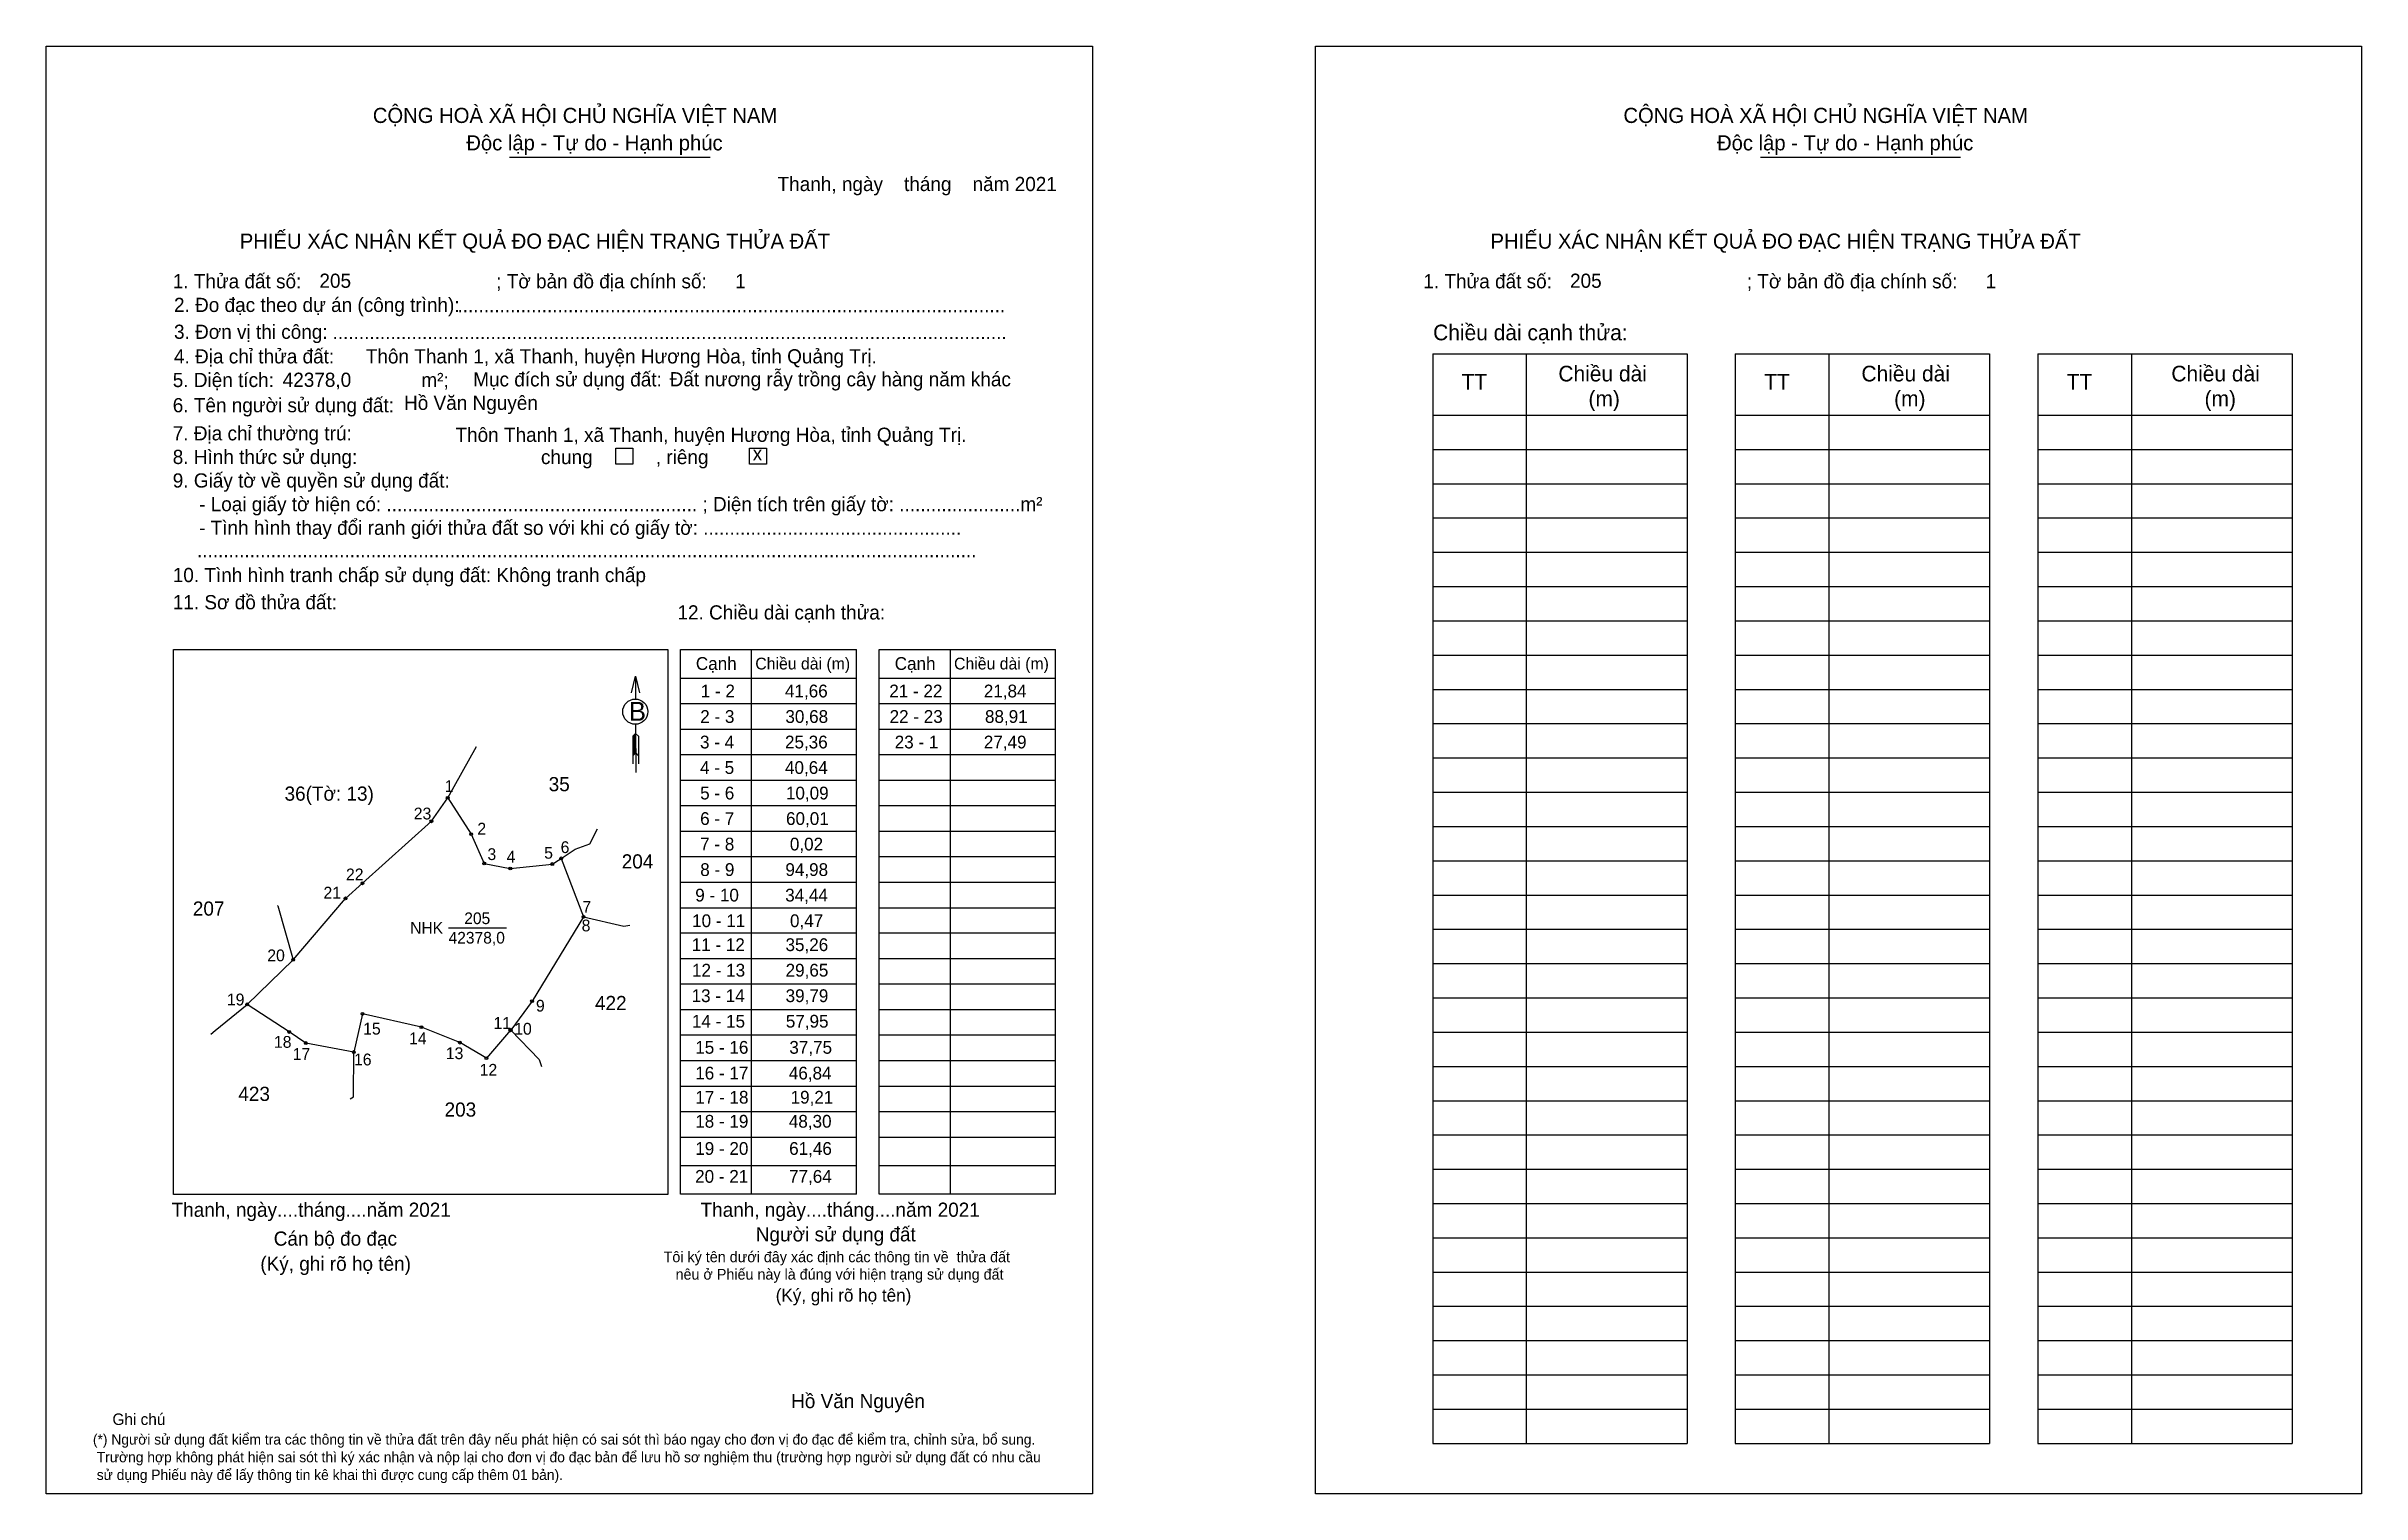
# Model space of a CAD drawing. Extents: x 545348 to 547572, y 1822638 to 1824028.
import ezdxf

# ---------------------------------------------------------------- set-up
doc = ezdxf.new("R2010")
doc.units = 0
for name, color, linetype in [('CanhThua', 7, 'Continuous'), ('kqddKhungInTrang1', 7, 'Continuous'), ('kqddKhungInTrang2', 7, 'Continuous'), ('kqddNoiDung', 7, 'Continuous'), ('kqddTemplate', 7, 'Continuous'), ('Level 1', 7, 'Continuous'), ('MocDinhThua', 7, 'Continuous'), ('NhanDiaChinhThua', 7, 'Continuous'), ('NhanTuCan', 7, 'Continuous'), ('RauThua', 7, 'Continuous'), ('SoHieuDinhThua', 7, 'Continuous')]:
    doc.layers.add(name, color=color, linetype=linetype)

msp = doc.modelspace()

# ---------------------------------------------------------------- linework, layer by layer
at = {"layer": 'CanhThua'}
for p, q in [((545718, 1823283.8), (545733.7, 1823306.4)), ((545733.7, 1823306.4), (545756.2, 1823271.4)), ((545651.9, 1823224.3), (545718, 1823283.8)), ((545756.2, 1823271.4), (545768.9, 1823243.4)), ((545768.9, 1823243.4), (545793.8, 1823238.5)), ((545793.8, 1823238.5), (545834.2, 1823242.8)), ((545834.2, 1823242.8), (545842.7, 1823248.2)), ((545842.7, 1823248.2), (545864.2, 1823192.2)), ((545635.6, 1823209.8), (545651.9, 1823224.3)), ((545585.3, 1823150.7), (545635.6, 1823209.8)), ((545864.2, 1823192.2), (545814.7, 1823111.1)), ((545864.2, 1823192.2), (545864.2, 1823192.2)), ((545541.1, 1823108), (545585.3, 1823150.7)), ((545581.5, 1823081.5), (545541.1, 1823108)), ((545814.7, 1823111.1), (545794.2, 1823083.4)), ((545597.5, 1823070.9), (545581.5, 1823081.5)), ((545651.9, 1823099), (545643.5, 1823062.2)), ((545708.4, 1823086.1), (545651.9, 1823099)), ((545745.3, 1823071.3), (545708.4, 1823086.1)), ((545793.9, 1823083.1), (545770.9, 1823056.3)), ((545794.2, 1823083.4), (545793.9, 1823083.1)), ((545643.5, 1823062.2), (545597.5, 1823070.9)), ((545770.9, 1823056.3), (545745.3, 1823071.3))]:
    msp.add_line(p, q, dxfattribs=at)
at = {"layer": 'kqddKhungInTrang1'}
msp.add_lwpolyline([(545348.1, 1824028), (546353, 1824028), (546353, 1822638.1), (545348.1, 1822638.1)], close=True, dxfattribs=at)
at = {"layer": 'kqddKhungInTrang2'}
msp.add_lwpolyline([(546567.4, 1824028), (547572.2, 1824028), (547572.2, 1822638.1), (546567.4, 1822638.1)], close=True, dxfattribs=at)
at = {"layer": 'kqddTemplate'}
for p, q in [((545793.2, 1823921.6), (545985.7, 1823921.6)), ((546994.6, 1823921.6), (547187, 1823921.6)), ((546679.9, 1823732.7), (546924.2, 1823732.7)), ((546679.9, 1823732.7), (546679.9, 1822686.4)), ((546769.8, 1823732.7), (546769.8, 1822686.4)), ((546924.2, 1823732.7), (546924.2, 1822686.4)), ((546970.5, 1823732.7), (546970.5, 1822686.4)), ((546970.5, 1823732.7), (547214.8, 1823732.7)), ((547060.4, 1823732.7), (547060.4, 1822686.4)), ((547214.8, 1823732.7), (547214.8, 1822686.4)), ((547261.1, 1823732.7), (547261.1, 1822686.4)), ((547261.1, 1823732.7), (547505.5, 1823732.7)), ((547351, 1823732.7), (547351, 1822686.4)), ((547505.5, 1823732.7), (547505.5, 1822686.4)), ((546679.9, 1823673.8), (546924.2, 1823673.8)), ((546970.5, 1823673.8), (547214.8, 1823673.8)), ((547261.1, 1823673.8), (547505.5, 1823673.8)), ((546679.9, 1823640.9), (546924.2, 1823640.9)), ((546970.5, 1823640.9), (547214.8, 1823640.9)), ((547261.1, 1823640.9), (547505.5, 1823640.9)), ((546679.9, 1823608), (546924.2, 1823608)), ((546970.5, 1823608), (547214.8, 1823608)), ((547261.1, 1823608), (547505.5, 1823608)), ((546679.9, 1823575.1), (546924.2, 1823575.1)), ((546970.5, 1823575.1), (547214.8, 1823575.1)), ((547261.1, 1823575.1), (547505.5, 1823575.1)), ((546679.9, 1823542.2), (546924.2, 1823542.2)), ((546970.5, 1823542.2), (547214.8, 1823542.2)), ((547261.1, 1823542.2), (547505.5, 1823542.2)), ((546679.9, 1823509.3), (546924.2, 1823509.3)), ((546970.5, 1823509.3), (547214.8, 1823509.3)), ((547261.1, 1823509.3), (547505.5, 1823509.3)), ((546679.9, 1823476.3), (546924.2, 1823476.3)), ((546970.5, 1823476.3), (547214.8, 1823476.3)), ((547261.1, 1823476.3), (547505.5, 1823476.3)), ((545957.3, 1823448.8), (546126.5, 1823448.8)), ((545957.3, 1822925.8), (545957.3, 1823448.8)), ((546025.3, 1823448.8), (546025.3, 1822925.8)), ((546126.5, 1822925.8), (546126.5, 1823448.8)), ((546148.2, 1823448.8), (546317.5, 1823448.8)), ((546148.2, 1822925.8), (546148.2, 1823448.8)), ((546216.3, 1823448.8), (546216.3, 1822925.8)), ((546317.5, 1822925.8), (546317.5, 1823448.8)), ((546679.9, 1823443.4), (546924.2, 1823443.4)), ((546970.5, 1823443.4), (547214.8, 1823443.4)), ((547261.1, 1823443.4), (547505.5, 1823443.4)), ((545914.1, 1823423.1), (545914.2, 1823401.2)), ((545957.3, 1823421.4), (546126.5, 1823421.4)), ((546148.2, 1823421.4), (546317.5, 1823421.4)), ((545957.3, 1823396.9), (546126.5, 1823396.9)), ((546148.2, 1823396.9), (546317.5, 1823396.9)), ((546679.9, 1823410.5), (546924.2, 1823410.5)), ((546970.5, 1823410.5), (547214.8, 1823410.5)), ((547261.1, 1823410.5), (547505.5, 1823410.5)), ((545914.2, 1823368.2), (545911.4, 1823365.5)), ((545914.2, 1823366.9), (545911.4, 1823364.2)), ((545914.2, 1823377), (545914.3, 1823330.8)), ((545914.2, 1823368.2), (545917.1, 1823365.5)), ((545957.3, 1823372.4), (546126.5, 1823372.4)), ((546148.2, 1823372.4), (546317.5, 1823372.4)), ((546679.9, 1823377.6), (546924.2, 1823377.6)), ((546970.5, 1823377.6), (547214.8, 1823377.6)), ((547261.1, 1823377.6), (547505.5, 1823377.6)), ((545914.2, 1823365.7), (545911.4, 1823363)), ((545911.4, 1823365.5), (545911.4, 1823339)), ((545914.2, 1823364.4), (545911.4, 1823361.7)), ((545914.2, 1823363.2), (545911.4, 1823360.5)), ((545914.2, 1823361.9), (545911.4, 1823359.2)), ((545914.2, 1823360.7), (545911.4, 1823358)), ((545914.2, 1823359.4), (545911.4, 1823356.7)), ((545914.2, 1823358.2), (545911.4, 1823355.5)), ((545914.2, 1823356.9), (545911.4, 1823354.2)), ((545914.2, 1823355.7), (545911.4, 1823352.9)), ((545914.3, 1823354.4), (545911.4, 1823351.7)), ((545914.3, 1823353.1), (545911.4, 1823350.4)), ((545914.3, 1823351.9), (545911.4, 1823349.2)), ((545914.3, 1823350.6), (545911.4, 1823347.9)), ((545914.3, 1823349.4), (545911.4, 1823346.7)), ((545914.3, 1823349.4), (545917.1, 1823346.7)), ((545917.1, 1823365.5), (545917.1, 1823339)), ((545957.3, 1823347.9), (546126.5, 1823347.9)), ((546148.2, 1823347.9), (546317.5, 1823347.9)), ((546679.9, 1823344.7), (546924.2, 1823344.7)), ((546970.5, 1823344.7), (547214.8, 1823344.7)), ((547261.1, 1823344.7), (547505.5, 1823344.7)), ((545957.3, 1823323.4), (546126.5, 1823323.4)), ((546148.2, 1823323.4), (546317.5, 1823323.4)), ((546679.9, 1823311.8), (546924.2, 1823311.8)), ((546970.5, 1823311.8), (547214.8, 1823311.8)), ((547261.1, 1823311.8), (547505.5, 1823311.8)), ((545957.3, 1823298.9), (546126.5, 1823298.9)), ((546148.2, 1823298.9), (546317.5, 1823298.9)), ((546679.9, 1823278.9), (546924.2, 1823278.9)), ((546970.5, 1823278.9), (547214.8, 1823278.9)), ((547261.1, 1823278.9), (547505.5, 1823278.9)), ((545957.3, 1823274.4), (546126.5, 1823274.4)), ((546148.2, 1823274.4), (546317.5, 1823274.4)), ((545957.3, 1823249.9), (546126.5, 1823249.9)), ((546148.2, 1823249.9), (546317.5, 1823249.9)), ((546679.9, 1823245.9), (546924.2, 1823245.9)), ((546970.5, 1823245.9), (547214.8, 1823245.9)), ((547261.1, 1823245.9), (547505.5, 1823245.9)), ((545957.3, 1823225.4), (546126.5, 1823225.4)), ((546148.2, 1823225.4), (546317.5, 1823225.4)), ((546679.9, 1823213), (546924.2, 1823213)), ((546970.5, 1823213), (547214.8, 1823213)), ((547261.1, 1823213), (547505.5, 1823213)), ((545957.3, 1823200.8), (546126.5, 1823200.8)), ((546148.2, 1823200.8), (546317.5, 1823200.8)), ((546126.5, 1823176.3), (545957.3, 1823176.3)), ((546317.5, 1823176.3), (546148.2, 1823176.3)), ((546679.9, 1823180.1), (546924.2, 1823180.1)), ((546970.5, 1823180.1), (547214.8, 1823180.1)), ((547261.1, 1823180.1), (547505.5, 1823180.1)), ((546126.5, 1823151.8), (545957.3, 1823151.8)), ((546317.5, 1823151.8), (546148.2, 1823151.8)), ((546679.9, 1823147.2), (546924.2, 1823147.2)), ((546970.5, 1823147.2), (547214.8, 1823147.2)), ((547261.1, 1823147.2), (547505.5, 1823147.2)), ((546126.5, 1823127.3), (545957.3, 1823127.3)), ((546317.5, 1823127.3), (546148.2, 1823127.3)), ((546126.5, 1823102.8), (545957.3, 1823102.8)), ((546317.5, 1823102.8), (546148.2, 1823102.8)), ((546679.9, 1823114.3), (546924.2, 1823114.3)), ((546970.5, 1823114.3), (547214.8, 1823114.3)), ((547261.1, 1823114.3), (547505.5, 1823114.3)), ((546126.5, 1823078.3), (545957.3, 1823078.3)), ((546317.5, 1823078.3), (546148.2, 1823078.3)), ((546679.9, 1823081.4), (546924.2, 1823081.4)), ((546970.5, 1823081.4), (547214.8, 1823081.4)), ((547261.1, 1823081.4), (547505.5, 1823081.4)), ((546126.5, 1823053.8), (545957.3, 1823053.8)), ((546317.5, 1823053.8), (546148.2, 1823053.8)), ((546679.9, 1823048.5), (546924.2, 1823048.5)), ((546970.5, 1823048.5), (547214.8, 1823048.5)), ((547261.1, 1823048.5), (547505.5, 1823048.5)), ((546126.5, 1823029.3), (545957.3, 1823029.3)), ((546317.5, 1823029.3), (546148.2, 1823029.3)), ((546679.9, 1823015.5), (546924.2, 1823015.5)), ((546970.5, 1823015.5), (547214.8, 1823015.5)), ((547261.1, 1823015.5), (547505.5, 1823015.5)), ((546126.5, 1823004.8), (545957.3, 1823004.8)), ((546317.5, 1823004.8), (546148.2, 1823004.8)), ((546126.5, 1822980.3), (545957.3, 1822980.3)), ((546317.5, 1822980.3), (546148.2, 1822980.3)), ((546679.9, 1822982.6), (546924.2, 1822982.6)), ((546970.5, 1822982.6), (547214.8, 1822982.6)), ((547261.1, 1822982.6), (547505.5, 1822982.6)), ((546126.5, 1822953), (545957.3, 1822953)), ((546317.5, 1822953), (546148.2, 1822953)), ((546679.9, 1822949.7), (546924.2, 1822949.7)), ((546970.5, 1822949.7), (547214.8, 1822949.7)), ((547261.1, 1822949.7), (547505.5, 1822949.7)), ((546126.5, 1822925.8), (545957.3, 1822925.8)), ((546317.5, 1822925.8), (546148.2, 1822925.8)), ((546679.9, 1822916.8), (546924.2, 1822916.8)), ((546970.5, 1822916.8), (547214.8, 1822916.8)), ((547261.1, 1822916.8), (547505.5, 1822916.8)), ((546679.9, 1822883.9), (546924.2, 1822883.9)), ((546970.5, 1822883.9), (547214.8, 1822883.9)), ((547261.1, 1822883.9), (547505.5, 1822883.9)), ((546679.9, 1822851), (546924.2, 1822851)), ((546970.5, 1822851), (547214.8, 1822851)), ((547261.1, 1822851), (547505.5, 1822851)), ((546679.9, 1822818.1), (546924.2, 1822818.1)), ((546970.5, 1822818.1), (547214.8, 1822818.1)), ((547261.1, 1822818.1), (547505.5, 1822818.1)), ((546679.9, 1822785.1), (546924.2, 1822785.1)), ((546970.5, 1822785.1), (547214.8, 1822785.1)), ((547261.1, 1822785.1), (547505.5, 1822785.1)), ((546679.9, 1822752.2), (546924.2, 1822752.2)), ((546970.5, 1822752.2), (547214.8, 1822752.2)), ((547261.1, 1822752.2), (547505.5, 1822752.2)), ((546679.9, 1822719.3), (546924.2, 1822719.3)), ((546970.5, 1822719.3), (547214.8, 1822719.3)), ((547261.1, 1822719.3), (547505.5, 1822719.3)), ((546679.9, 1822686.4), (546924.2, 1822686.4)), ((546970.5, 1822686.4), (547214.8, 1822686.4)), ((547261.1, 1822686.4), (547505.5, 1822686.4))]:
    msp.add_line(p, q, dxfattribs=at)
for points in [[(545895.1, 1823642), (545911.4, 1823642), (545911.4, 1823626.8), (545895.1, 1823626.8)], [(546023.7, 1823642), (546040, 1823642), (546040, 1823626.8), (546023.7, 1823626.8)], [(545470.4, 1823448.8), (545945.2, 1823448.8), (545945.2, 1822925.3), (545470.4, 1822925.3)]]:
    msp.add_lwpolyline(points, close=True, dxfattribs=at)
msp.add_lwpolyline([(545910.2, 1823407.2), (545914.1, 1823423.1), (545918.1, 1823407.2)], dxfattribs=at)
msp.add_circle((545913.9, 1823389.1), 12.1, dxfattribs=at)
at = {"layer": 'Level 1'}
msp.add_line((545733.7, 1823306.4), (545761.5, 1823355.6), dxfattribs=at)
at = {"layer": 'MocDinhThua'}
for centre in [(545733.7, 1823306.4), (545718, 1823283.8), (545756.2, 1823271.4), (545768.9, 1823243.4), (545793.8, 1823238.5), (545834.2, 1823242.8), (545842.7, 1823248.2), (545635.6, 1823209.8), (545651.9, 1823224.3), (545864.2, 1823192.2), (545864.2, 1823192.2), (545585.3, 1823150.7), (545541.1, 1823108), (545651.9, 1823099), (545814.7, 1823111.1), (545581.5, 1823081.5), (545708.4, 1823086.1), (545793.9, 1823083.1), (545794.2, 1823083.4), (545597.5, 1823070.9), (545643.5, 1823062.2), (545745.3, 1823071.3), (545770.9, 1823056.3)]:
    msp.add_circle(centre, 1.36, dxfattribs=at)
at = {"layer": 'NhanDiaChinhThua'}
msp.add_line((545734.5, 1823181.4), (545790.3, 1823181.4), dxfattribs=at)
at = {"layer": 'RauThua'}
for p, q in [((545842.7, 1823248.2), (545856.3, 1823256.9)), ((545856.3, 1823256.9), (545870.2, 1823262.2)), ((545870.2, 1823262.2), (545877.7, 1823276.7)), ((545570.3, 1823203.1), (545570.7, 1823202.5)), ((545570.7, 1823202.5), (545585.3, 1823150.7)), ((545864.2, 1823192.2), (545902.9, 1823183.2)), ((545902.9, 1823183.2), (545908.8, 1823184.2)), ((545510.4, 1823082.8), (545541.1, 1823108)), ((545506.2, 1823079.3), (545510.4, 1823082.8)), ((545794.2, 1823083.4), (545821.7, 1823055.2)), ((545643.1, 1823019.2), (545643.5, 1823062.2)), ((545821.7, 1823055.2), (545823.9, 1823048.3)), ((545639.9, 1823017.2), (545643.1, 1823019.2))]:
    msp.add_line(p, q, dxfattribs=at)

# ---------------------------------------------------------------- texts
at = {"layer": 'kqddNoiDung'}
for s, height, p in [('Thanh, ngày    tháng    năm 2021  ', 13.617, (546050.6, 1823889)), ('205', 13.62, (545610.5, 1823796.1)), ('1', 13.6, (546009.8, 1823795.7)), ('205', 13.62, (546811.8, 1823796.1)), ('1', 13.6, (547211.1, 1823795.7)), ('........................................................................................................', 13.6169, (545743.1, 1823772.6)), ('................................................................................................................................', 13.6169, (545623.1, 1823746.8)), ('42378,0', 13.62, (545575.2, 1823701)), ('Đất nương rẫy trồng cây hàng năm khác', 13.617, (545946.9, 1823701.5)), ('Hồ Văn Nguyên', 13.617, (545691.8, 1823678.9)), ('Thôn Thanh 1, xã Thanh, huyện Hương Hòa, tỉnh Quảng Trị.', 13.617, (545741.2, 1823648.2)), ('x', 13.6, (546026.7, 1823630.3)), ('1 - 2', 12.26, (545976.8, 1823402.8)), ('41,66', 12.26, (546057.7, 1823402.8)), ('21 - 22', 12.26, (546157.9, 1823402.8)), ('21,84', 12.26, (546248.7, 1823402.8)), ('2 - 3', 12.26, (545976.3, 1823378.3)), ('30,68', 12.26, (546058.1, 1823378.3)), ('22 - 23', 12.26, (546158.2, 1823378.3)), ('88,91', 12.26, (546249.8, 1823378.3)), ('3 - 4', 12.26, (545976.1, 1823353.8)), ('25,36', 12.26, (546057.7, 1823353.8)), ('23 - 1', 12.26, (546163.1, 1823353.8)), ('27,49', 12.26, (546248.7, 1823353.8)), ('4 - 5', 12.26, (545976.1, 1823329.3)), ('40,64', 12.26, (546057.7, 1823329.3)), ('5 - 6', 12.26, (545976.2, 1823304.8)), ('10,09', 12.26, (546058.6, 1823304.8)), ('6 - 7', 12.26, (545976.2, 1823280.3)), ('60,01', 12.26, (546058.7, 1823280.3)), ('7 - 8', 12.26, (545976.2, 1823255.8)), ('0,02', 12.26, (546062.4, 1823255.8)), ('8 - 9', 12.26, (545976.3, 1823231.3)), ('94,98', 12.26, (546058.1, 1823231.3)), ('9 - 10', 12.26, (545971.5, 1823206.8)), ('34,44', 12.26, (546057.9, 1823206.8)), ('10 - 11', 12.26, (545968.5, 1823182.2)), ('0,47', 12.26, (546062.5, 1823182.2)), ('11 - 12', 12.26, (545968.1, 1823159.2)), ('35,26', 12.26, (546058.2, 1823159.2)), ('12 - 13', 12.26, (545968.4, 1823134.7)), ('29,65', 12.26, (546058.3, 1823134.7)), ('13 - 14', 12.26, (545968, 1823110.2)), ('39,79', 12.26, (546058.3, 1823110.2)), ('14 - 15', 12.26, (545968.3, 1823085.7)), ('57,95', 12.26, (546058.5, 1823085.7)), ('15 - 16', 12.26, (545971.5, 1823060.6)), ('37,75', 12.26, (546061.9, 1823060.6)), ('16 - 17', 12.26, (545971.5, 1823035.9)), ('46,84', 12.26, (546061.4, 1823035.9)), ('17 - 18', 12.26, (545971.6, 1823012.7)), ('19,21', 12.26, (546063.1, 1823012.7)), ('18 - 19', 12.26, (545971.5, 1822989.6)), ('48,30', 12.26, (546061.4, 1822989.6)), ('19 - 20', 12.26, (545971.5, 1822963.5)), ('61,46', 12.26, (546061.7, 1822963.5)), ('20 - 21', 12.26, (545971.4, 1822936.7)), ('77,64', 12.26, (546061.6, 1822936.7)), ('Thanh, ngày....tháng....năm 2021', 13.617, (545468.5, 1822904)), ('Thanh, ngày....tháng....năm 2021', 13.617, (545976.6, 1822904)), ('Hồ Văn Nguyên', 13.617, (546063.6, 1822720.3))]:
    msp.add_text(s, height=height, dxfattribs=at).set_placement(p)
at = {"layer": 'kqddTemplate'}
for s, height, p in [('CỘNG HOÀ XÃ HỘI CHỦ NGHĨA VIỆT NAM', 14.525, (545661.8, 1823954.4)), ('CỘNG HOÀ XÃ HỘI CHỦ NGHĨA VIỆT NAM', 14.525, (546863.1, 1823954.4)), ('Độc lập - Tự do - Hạnh phúc', 14.525, (545751.6, 1823928.1)), ('Độc lập - Tự do - Hạnh phúc', 14.525, (546953, 1823928.1)), ('PHIẾU XÁC NHẬN KẾT QUẢ ĐO ĐẠC HIỆN TRẠNG THỬA ĐẤT', 14.525, (545534, 1823833.7)), ('PHIẾU XÁC NHẬN KẾT QUẢ ĐO ĐẠC HIỆN TRẠNG THỬA ĐẤT', 14.525, (546735.4, 1823833.7)), ('1. Thửa đất số:                                     ; Tờ bản đồ địa chính số:', 13.617, (545469.6, 1823795.6)), ('1. Thửa đất số:                                     ; Tờ bản đồ địa chính số:', 13.617, (546670.9, 1823795.6)), ('2. Đo đạc theo dự án (công trình): ', 13.617, (545470.8, 1823772.9)), ('3. Đơn vị thi công: ', 13.617, (545470.8, 1823747.1)), ('Chiều dài cạnh thửa:', 15.047, (546680.3, 1823745.7)), ('4. Địa chỉ thửa đất:      Thôn Thanh 1, xã Thanh, huyện Hương Hòa, tỉnh Quảng Trị.', 13.617, (545470.8, 1823723.5)), ('Chiều dài', 15.05, (546800.6, 1823706.2)), ('Chiều dài', 15.05, (547091.7, 1823706.2)), ('Chiều dài', 15.05, (547389.4, 1823706.2)), ('5. Diện tích:                            m²; ', 13.617, (545469.6, 1823700.8)), ('Mục đích sử dụng đất:', 13.617, (545758.2, 1823701.4)), ('TT', 15.05, (546707.6, 1823698.4)), ('TT', 15.05, (546998.3, 1823698.4)), ('TT', 15.05, (547288.9, 1823698.4)), ('6. Tên người sử dụng đất:', 13.617, (545469.6, 1823676.6)), ('(m)', 15.05, (546829.5, 1823682.2)), ('(m)', 15.05, (547123.1, 1823682.2)), ('(m)', 15.05, (547421.3, 1823682.2)), ('7. Địa chỉ thường trú:', 13.617, (545469.6, 1823649.6)), ('8. Hình thức sử dụng:', 13.617, (545469.6, 1823626.9)), ('chung            , riêng', 13.617, (545823.3, 1823626.8)), ('9. Giấy tờ về quyền sử dụng đất:', 13.617, (545469.6, 1823604.3)), ('     - Loại giấy tờ hiện có: ........................................................... ; Diện tích trên giấy tờ: .......................m²', 13.6169, (545469.6, 1823581.6)), ('     - Tình hình thay đổi ranh giới thửa đất so với khi có giấy tờ: .................................................', 13.6169, (545469.6, 1823558.9)), ('10. Tình hình tranh chấp sử dụng đất: Không tranh chấp', 13.617, (545469.6, 1823513.5)), ('....................................................................................................................................................', 13.6169, (545492.9, 1823537.3)), ('11. Sơ đồ thửa đất:', 13.617, (545469.6, 1823487.4)), ('12. Chiều dài cạnh thửa:', 13.617, (545954.4, 1823477.6)), ('Cạnh', 12.26, (545972.1, 1823429.2)), ('Chiều dài (m)', 11.347, (546029.2, 1823429.6)), ('Cạnh', 12.26, (546163.1, 1823429.2)), ('Chiều dài (m)', 11.347, (546220.1, 1823429.6)), ('B', 18.2, (545907.9, 1823380.3)), ('Cán bộ đo đạc', 13.617, (545566.6, 1822876.3)), ('Người sử dụng đất', 13.617, (546029.6, 1822880.4)), ('(Ký, ghi rõ họ tên)', 13.617, (545553.7, 1822852.2)), ('Tôi ký tên dưới đây xác định các thông tin về  thửa đất ', 10.294, (545941.1, 1822860.4)), ('nêu ở Phiếu này là đúng với hiện trạng sử dụng đất', 10.294, (545952.6, 1822843.7)), ('(Ký, ghi rõ họ tên)', 12.255, (546048.8, 1822822.6)), ('Ghi chú', 11.03, (545411.7, 1822704.1)), ('(*) Người sử dụng đất kiểm tra các thông tin về thửa đất trên đây nếu phát hiện có sai sót thì báo ngay cho đơn vị đo đạc để kiểm tra, chỉnh sửa, bổ sung.', 9.9267, (545392.9, 1822685.3)), (' Trường hợp không phát hiện sai sót thì ký xác nhận và nộp lại cho đơn vị đo đạc bản để lưu hồ sơ nghiệm thu (trường hợp người sử dụng đất có nhu cầu', 9.9267, (545392.9, 1822668.3)), (' sử dụng Phiếu này để lấy thông tin kê khai thì được cung cấp thêm 01 bản).', 9.927, (545392.9, 1822651.3))]:
    msp.add_text(s, height=height, dxfattribs=at).set_placement(p)
at = {"layer": 'NhanDiaChinhThua'}
for s, p in [('205', (545749.6, 1823185.1)), ('NHK', (545697.7, 1823175.8)), ('42378,0', (545734.5, 1823166.4))]:
    msp.add_text(s, height=11.2, dxfattribs=at).set_placement(p)
at = {"layer": 'NhanTuCan'}
for s, p in [('35', (545830.7, 1823312.7)), ('36(Tờ: 13)', (545577, 1823303.6)), ('204', (545900.9, 1823238.5)), ('207', (545488.9, 1823193.2)), ('422', (545875.2, 1823102.5)), ('423', (545532.6, 1823015.3)), ('203', (545730.7, 1823000.2))]:
    msp.add_text(s, height=13.61, dxfattribs=at).set_placement(p)
at = {"layer": 'SoHieuDinhThua'}
for s, height, p in [('1', 11.3, (545730.9, 1823312)), ('23', 11.34, (545701.1, 1823285.6)), ('2', 11.3, (545762.2, 1823271.1)), ('3', 11.3, (545771.9, 1823246.6)), ('4', 11.3, (545790.3, 1823244.2)), ('5', 11.3, (545826.4, 1823247.9)), ('6', 11.3, (545842.2, 1823253.3)), ('22', 11.34, (545636, 1823227.1)), ('21', 11.34, (545614.4, 1823209.6)), ('8', 11.3, (545862.4, 1823178.1)), ('7', 11.3, (545863.1, 1823196)), ('20', 11.34, (545560.4, 1823149.4)), ('19', 11.34, (545521.6, 1823107)), ('9', 11.3, (545818.5, 1823101.1)), ('18', 11.34, (545566.8, 1823066.3)), ('15', 11.34, (545652.5, 1823079)), ('14', 11.34, (545696.6, 1823069.7)), ('11', 11.34, (545777.7, 1823084.5)), ('10', 11.34, (545797.6, 1823078.9)), ('17', 11.34, (545584.8, 1823054.7)), ('16', 11.34, (545643.7, 1823049.4)), ('13', 11.34, (545731.9, 1823055.4)), ('12', 11.34, (545764.4, 1823039.5))]:
    msp.add_text(s, height=height, dxfattribs=at).set_placement(p)

doc.saveas('drawing.dxf')
